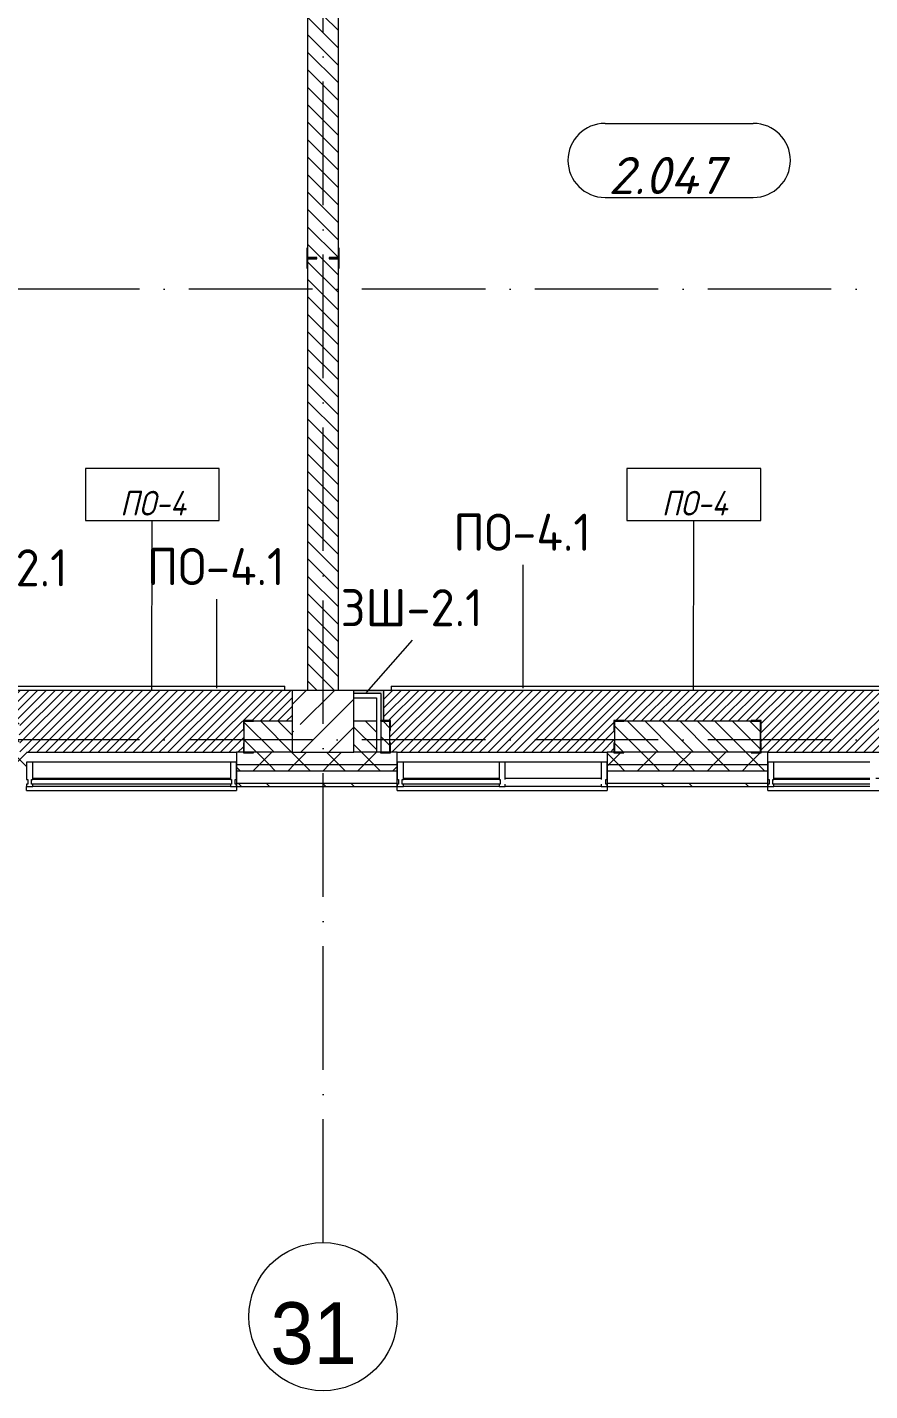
# Model space of a CAD drawing. Header units: millimetres. Extents: x -6467 to 106027, y -7090 to 195095.
# Drawn here: x 42206 to 49025, y -7090 to 3951 of the extents above; entities that cross this region are included whole.
import ezdxf

# ---------------------------------------------------------------- set-up
doc = ezdxf.new("R2010")
doc.units = ezdxf.units.MM
doc.linetypes.add('50_200_ШТРИХ_1Т_ш5_п1_п1_', pattern=[1400, 1000, -200, 0, -200])
for name, color, linetype, lineweight, true_color in [('A-AREA-IDEN-1', 7, 'Continuous', 9, 0xaaaaaa), ('A-FLOR-PATT-1', 7, 'Continuous', 5, 0xd61c12), ('A-GENM-1', 7, 'Continuous', 9, 0xaaaaaa), ('A-GENM-2', 7, 'Continuous', 20, 0xaaaaaa), ('A-WALL-1', 7, 'Continuous', 5, 0x77b143), ('A-WALL-3', 7, 'Continuous', 5, 0x787878), ('Оси-1', 7, 'Continuous', 20, 0xaaaaaa), ('Оси-2', 7, 'Continuous', 9, 0xaaaaaa), ('Оси-3', 7, '50_200_ШТРИХ_1Т_ш5_п1_п1_', 9, 0xaaaaaa)]:
    doc.layers.add(name, color=color, linetype=linetype, lineweight=lineweight, true_color=true_color)
for name, color, linetype, lineweight in [('A-FLOR', 7, 'Continuous', 9), ('A-FLOR-IDEN', 7, 'Continuous', 9), ('A-GLAZ', 7, 'Continuous', 5), ('A-GLAZ-CWMG', 7, 'Continuous', 9), ('A-GLAZ-CWMG-1', 7, 'Continuous', 20), ('A-WALL', 7, 'Continuous', 5), ('A-WALL-FNSH-1', 7, 'Continuous', 5), ('A-WALL-IDEN', 7, 'Continuous', 9), ('I-WALL', 7, 'Continuous', 5), ('S-COLS', 7, 'Continuous', 9), ('S-COLS-1', 7, 'Continuous', 5)]:
    doc.layers.add(name, color=color, linetype=linetype, lineweight=lineweight)
doc.styles.add('Arial', font='arial.ttf', dxfattribs={"width": 0.9, "height": 500})
doc.styles.add('GOST Common', font='', dxfattribs={"height": 300})
doc.styles.add('GOST Common_I', font='', dxfattribs={"width": 0.9, "height": 200})
doc.styles.add('ISOCPEUR_I', font='isocpeui.ttf', dxfattribs={"height": 300})
doc.styles.get('GOST Common').set_extended_font_data('GOST Common')
doc.styles.get('GOST Common_I').set_extended_font_data('GOST Common', italic=True)
pattern_1 = [(135, (0, 0), (-70.71068, -70.71068), [])]
pattern_2 = [(45, (0, 0), (-141.42136, 141.42136), []), (135, (0, 0), (-141.42136, -141.42136), [])]

# ---------------------------------------------------------------- blocks, each defined once
blk = doc.blocks.new('Прямоугольный импост - Импост структурный с накладкой - 180мм-22437098-АИ_План этажа Радиаторы_2')
at = {"layer": 'A-GLAZ-CWMG-1'}
for p, q in [((-50, 0), (-50, 17)), ((-50, 17), (0, 17)), ((-40, 0), (-50, 0)), ((-40, -40), (-40, 0)), ((0, 0), (-10, 0)), ((-10, 0), (-10, -40)), ((0, 17), (0, 0)), ((-50, -180), (-50, -40)), ((-50, -40), (-40, -40)), ((-10, -40), (0, -40)), ((0, -40), (0, -180)), ((0, -180), (-50, -180))]:
    blk.add_line(p, q, dxfattribs=at)
blk = doc.blocks.new('Прямоугольный импост - Импост структурный с накладкой - 180мм-22437099-АИ_План этажа Радиаторы_2')
at = {"layer": 'A-GLAZ-CWMG-1'}
for p, q in [((0, 17), (-50, 17)), ((-50, 17), (-50, 0)), ((-50, 0), (-40, 0)), ((-40, 0), (-40, -40)), ((-10, -40), (-10, 0)), ((-10, 0), (0, 0)), ((0, 0), (0, 17)), ((-40, -40), (-50, -40)), ((-50, -40), (-50, -180)), ((0, -40), (-10, -40)), ((0, -180), (0, -40)), ((-50, -180), (0, -180))]:
    blk.add_line(p, q, dxfattribs=at)
blk = doc.blocks.new('Прямоугольный импост - Импост структурный с накладкой - 180мм-V233-АИ_План этажа Радиаторы_2')
at = {"layer": 'A-GLAZ-CWMG'}
for p, q in [((67850, -1999), (66250, -1999)), ((67850, -2139), (66250, -2139)), ((67850, -2179), (66250, -2179)), ((67850, -2196), (66250, -2196))]:
    blk.add_line(p, q, dxfattribs=at)
blk = doc.blocks.new('Прямоугольный импост - Импост структурный с накладкой - 180мм-22437111-АИ_План этажа Радиаторы_2')
at = {"layer": 'A-GLAZ-CWMG-1'}
for p, q in [((-50, 0), (-50, 17)), ((-50, 17), (0, 17)), ((0, 0), (-10, 0)), ((-10, 0), (-10, -40)), ((0, 17), (0, 0)), ((-50, -180), (-50, -40)), ((-10, -40), (0, -40)), ((0, -40), (0, -180)), ((0, -180), (-50, -180))]:
    blk.add_line(p, q, dxfattribs=at)
blk = doc.blocks.new('Прямоугольный импост - Импост структурный с накладкой - 180мм-V234-АИ_План этажа Радиаторы_2')
at = {"layer": 'A-GLAZ-CWMG'}
for p, q in [((30725, -1999), (29950, -1999)), ((30725, -2139), (29950, -2139)), ((30725, -2179), (29950, -2179)), ((30725, -2196), (29950, -2196))]:
    blk.add_line(p, q, dxfattribs=at)
blk = doc.blocks.new('Прямоугольный импост - Импост структурный с накладкой - 180мм-V232-АИ_План этажа Радиаторы_2')
at = {"layer": 'A-GLAZ-CWMG'}
for p, q in [((6637, 55111), (5862, 55111)), ((6637, 54914), (5862, 54914))]:
    blk.add_line(p, q, dxfattribs=at)
blk = doc.blocks.new('Прямоугольный импост - Импост структурный с накладкой - 180мм-V237-АИ_План этажа Радиаторы_2')
at = {"layer": 'A-GLAZ-CWMG-1'}
for p, q in [((-25, 0), (-25, 17)), ((-25, 17), (25, 17)), ((-15, 0), (-25, 0)), ((-15, -40), (-15, 0)), ((25, 17), (25, 0)), ((-25, -180), (-25, -40)), ((-25, -40), (-15, -40)), ((25, -40), (25, -180)), ((25, -180), (-25, -180))]:
    blk.add_line(p, q, dxfattribs=at)
blk = doc.blocks.new('Прямоугольный импост - Импост структурный с накладкой - 180мм-22437157-АИ_План этажа Радиаторы_2')
at = {"layer": 'A-GLAZ-CWMG-1'}
for p, q in [((0, 17), (-50, 17)), ((-50, 17), (-50, 0)), ((-50, 0), (-40, 0)), ((-40, 0), (-40, -40)), ((-10, -40), (-10, 0)), ((-10, 0), (0, 0)), ((0, 0), (0, 17)), ((-40, -40), (-50, -40)), ((-50, -40), (-50, -180)), ((0, -40), (-10, -40)), ((0, -180), (0, -40)), ((-50, -180), (0, -180))]:
    blk.add_line(p, q, dxfattribs=at)
blk = doc.blocks.new('BSC_Колонна _Прямоугольная - 500х500-V256-АИ_План этажа Радиаторы_2')
at = {"layer": 'S-COLS-1'}
h = blk.add_hatch(dxfattribs=at)
h.set_pattern_fill('FP_152', color=256, style=0, pattern_type=2)
h.set_pattern_definition([(45, (-44600, 1668.96), (-228.0985, 228.0985), []), (45, (-44371.9, 1668.96), (-228.0985, 228.0985), [403.225, -80.645, 6.706, -73.939])])
h.paths.add_polyline_path([(-247, -250), (250, -250), (250, 250), (-250, 250), (-250, -250)])
for p, q in [((250, 250), (-250, 250)), ((-250, 250), (-250, -250)), ((250, -250), (250, 250)), ((-250, -250), (250, -250))]:
    blk.add_line(p, q, dxfattribs=at)
blk = doc.blocks.new('Фахверк _газобетон торцы_285 - Фахверк _газобетон торцы_-25572720-АИ_План этажа Радиаторы_2')
at = {"layer": 'A-GENM-2'}
for p, q in [((89406, 11135), (89325, 11135)), ((89325, 11135), (89325, 11129)), ((89325, 11129), (89400, 11129)), ((89400, 11129), (89400, 11054)), ((89400, 11054), (89406, 11054)), ((89406, 11054), (89406, 11135)), ((89400, 10954), (89400, 10879)), ((89406, 10954), (89400, 10954)), ((89406, 10873), (89406, 10954)), ((89400, 10879), (89325, 10879)), ((89325, 10879), (89325, 10873)), ((89325, 10873), (89406, 10873))]:
    blk.add_line(p, q, dxfattribs=at)
blk = doc.blocks.new('Фахверк _газобетон торцы_286 - Фахверк _газобетон торцы_-25572740-АИ_План этажа Радиаторы_2')
at = {"layer": 'A-GENM-2'}
for p, q in [((89406, 11135), (89325, 11135)), ((89325, 11135), (89325, 11129)), ((89325, 11129), (89400, 11129)), ((89400, 11129), (89400, 11054)), ((89400, 11054), (89406, 11054)), ((89406, 11054), (89406, 11135)), ((89400, 10954), (89400, 10879)), ((89406, 10954), (89400, 10954)), ((89406, 10873), (89406, 10954)), ((89400, 10879), (89325, 10879)), ((89325, 10879), (89325, 10873)), ((89325, 10873), (89406, 10873))]:
    blk.add_line(p, q, dxfattribs=at)
blk = doc.blocks.new('Фахверк _газобетон торцы_287 - Фахверк _газобетон торцы_-25572760-АИ_План этажа Радиаторы_2')
at = {"layer": 'A-GENM-2'}
for p, q in [((89406, 11135), (89325, 11135)), ((89325, 11135), (89325, 11129)), ((89325, 11129), (89400, 11129)), ((89400, 11129), (89400, 11054)), ((89400, 11054), (89406, 11054)), ((89406, 11054), (89406, 11135)), ((89400, 10954), (89400, 10879)), ((89406, 10954), (89400, 10954)), ((89406, 10873), (89406, 10954)), ((89400, 10879), (89325, 10879)), ((89325, 10879), (89325, 10873)), ((89325, 10873), (89406, 10873))]:
    blk.add_line(p, q, dxfattribs=at)
blk = doc.blocks.new('Фахверк _газобетон торцы_288 - Фахверк _газобетон торцы_-25572780-АИ_План этажа Радиаторы_2')
at = {"layer": 'A-GENM-2'}
for p, q in [((89406, 11135), (89325, 11135)), ((89325, 11135), (89325, 11129)), ((89325, 11129), (89400, 11129)), ((89400, 11129), (89400, 11054)), ((89400, 11054), (89406, 11054)), ((89406, 11054), (89406, 11135)), ((89400, 10954), (89400, 10879)), ((89406, 10954), (89400, 10954)), ((89406, 10873), (89406, 10954)), ((89400, 10879), (89325, 10879)), ((89325, 10879), (89325, 10873)), ((89325, 10873), (89406, 10873))]:
    blk.add_line(p, q, dxfattribs=at)
blk = doc.blocks.new('Отлив_СКБ - Отлив витража-25810986-АИ_План этажа Радиаторы_2')
at = {"layer": 'A-GLAZ'}
for p, q in [((0, 67), (0, 100)), ((1700, 100), (0, 100)), ((50, 2), (1650, 2)), ((1700, 100), (1700, 67)), ((1650, 0), (50, 0))]:
    blk.add_line(p, q, dxfattribs=at)
blk = doc.blocks.new('Отлив_СКБ - Отлив витража-V387-АИ_План этажа Радиаторы_2')
at = {"layer": 'A-GLAZ'}
for p, q in [((0, 67), (0, 100)), ((1700, 100), (0, 100)), ((50, 2), (825, 2)), ((875, 2), (1650, 2)), ((1700, 100), (1700, 67)), ((825, 0), (50, 0)), ((1650, 0), (875, 0))]:
    blk.add_line(p, q, dxfattribs=at)
blk = doc.blocks.new('Фахверк _газобетон торцы_885 - Фахверк _газобетон торцы_-26106485-АИ_План этажа Радиаторы_2')
at = {"layer": 'A-GENM-2'}
for p, q in [((41046, 11135), (40965, 11135)), ((40965, 11135), (40965, 11129)), ((40965, 11129), (41040, 11129)), ((41040, 11129), (41040, 11054)), ((41040, 11054), (41046, 11054)), ((41046, 11054), (41046, 11135)), ((41040, 10954), (41040, 10879)), ((41046, 10954), (41040, 10954)), ((41046, 10873), (41046, 10954)), ((41040, 10879), (40965, 10879)), ((40965, 10879), (40965, 10873)), ((40965, 10873), (41046, 10873))]:
    blk.add_line(p, q, dxfattribs=at)
blk = doc.blocks.new('Фахверк _газобетон торцы_886 - Фахверк _газобетон торцы_-26106505-АИ_План этажа Радиаторы_2')
at = {"layer": 'A-GENM-2'}
for p, q in [((41046, 105920), (40965, 105920)), ((40965, 105920), (40965, 105914)), ((40965, 105914), (41040, 105914)), ((41040, 105914), (41040, 105839)), ((41046, 105839), (41046, 105920)), ((41040, 105839), (41046, 105839)), ((41040, 105664), (40965, 105664)), ((40965, 105664), (40965, 105658)), ((41046, 105739), (41040, 105739)), ((41040, 105739), (41040, 105664)), ((41046, 105658), (41046, 105739)), ((40965, 105658), (41046, 105658))]:
    blk.add_line(p, q, dxfattribs=at)
blk = doc.blocks.new('Ось сетки - Круг_Ø6_00__ISO-2_5_0_9K_-17386508-АИ_План этажа Радиаторы_2')
at = {"layer": 'Оси-1'}
blk.add_circle((0, 0), 3, dxfattribs=at)
blk = doc.blocks.new('AAR_СКБ_Марка_помещения_1_5 ммп - Номер-27962133-АИ_План этажа Радиаторы_2')
at = {"layer": 'A-AREA-IDEN-1'}
for p, q in [((-2.987, 3), (3.013, 3)), ((-2.987, 0), (3.013, 0))]:
    blk.add_line(p, q, dxfattribs=at)
for centre, start, end in [((-2.987, 1.5), 90, 270), ((3.013, 1.5), 270, 90)]:
    blk.add_arc(centre, 1.5, start, end, dxfattribs=at)
blk = doc.blocks.new('AAR_СКБ_Марка_Перекрытия_1 мм - Марка пола-27961726-АИ_План этажа Радиаторы_2')
at = {"layer": 'A-FLOR-IDEN'}
for p, q in [((2.723, 2.101), (-2.69, 2.101)), ((-2.69, 2.101), (-2.69, 0)), ((2.723, 0), (2.723, 2.101)), ((-2.69, 0), (2.723, 0))]:
    blk.add_line(p, q, dxfattribs=at)

msp = doc.modelspace()

# ---------------------------------------------------------------- hatches: boundary and pattern name
at = {"layer": 'A-FLOR-PATT-1'}
h = msp.add_hatch(dxfattribs=at)
h.set_pattern_fill('FP_275', color=256, style=0, pattern_type=2)
h.set_pattern_definition([(45, (43100, -1668.96), (-35.3553, 35.3553), [])])
h.paths.add_polyline_path([(42140, -1919), (42141, -1919), (42141, -1844), (42147, -1844), (42147, -1919), (43955, -1919), (43955, -1844), (43960, -1844), (43960, -1744), (43955, -1744), (43955, -1663), (44036, -1663), (44036, -1669), (44350, -1669), (44350, -1419), (42077, -1419), (42078, -1663), (42147, -1663), (42147, -1744), (42141, -1744), (42140, -1918)])
h = msp.add_hatch(dxfattribs=at)
h.set_pattern_fill('FP_276', color=256, style=0, pattern_type=2)
h.set_pattern_definition([(45, (47600, -1668.96), (-35.3553, 35.3553), [])])
h.paths.add_polyline_path([(49336, -1919), (49955, -1919), (49955, -1844), (49960, -1844), (49960, -1744), (49955, -1744), (49955, -1663), (50036, -1663), (50036, -1669), (50104, -1669), (50104, -1419), (45092, -1419), (45093, -1663), (45147, -1663), (45147, -1744), (45141, -1744), (45141, -1844), (45147, -1844), (45147, -1919), (46955, -1918), (46955, -1844), (46960, -1844), (46960, -1744), (46955, -1744), (46955, -1663), (47036, -1663), (47036, -1669), (48066, -1669), (48068, -1663), (48147, -1663), (48147, -1744), (48141, -1744), (48141, -1844), (48147, -1844), (48147, -1919), (48506, -1919)])
at = {"layer": 'A-WALL'}
h = msp.add_hatch(dxfattribs=at)
h.set_pattern_fill('FP_125', color=256, style=0, pattern_type=2)
h.set_pattern_definition(pattern_2)
h.paths.add_polyline_path([(99166, -2019), (101250, -2019), (101250, -1919), (92065, -1919), (92065, -2019), (95844, -2019)])
h.paths.add_polyline_path([(90365, -2019), (90365, -1919), (82525, -1919), (82525, -2019), (90031, -2019)])
h.paths.add_polyline_path([(81400, -2019), (81675, -2019), (81675, -1919), (80400, -1919), (80400, -2019), (81311, -2019)])
h.paths.add_polyline_path([(70900, -2019), (72700, -2019), (72700, -1919), (70900, -1919)])
h.paths.add_polyline_path([(69200, -2019), (69200, -1919), (67900, -1919), (67900, -2019), (68853, -2019)])
h.paths.add_polyline_path([(66200, -2019), (66200, -1919), (64900, -1919), (64900, -2019), (65946, -2019)])
h.paths.add_polyline_path([(63040, -2019), (63200, -2019), (63200, -1919), (61900, -1919), (61900, -2019), (62624, -2019)])
h.paths.add_polyline_path([(57200, -2019), (57200, -1919), (55900, -1919), (55900, -2019), (56811, -2019)])
h.paths.add_polyline_path([(58900, -2019), (60200, -2019), (60200, -1919), (58900, -1919)])
h.paths.add_polyline_path([(52900, -2019), (54200, -2019), (54200, -1919), (52900, -1919)])
h.paths.add_polyline_path([(50997, -2019), (51200, -2019), (51200, -1919), (49900, -1919), (49900, -2019), (50167, -2019)])
h.paths.add_polyline_path([(46900, -2019), (48200, -2019), (48200, -1919), (46900, -1919)])
h.paths.add_polyline_path([(45184, -2019), (45200, -2019), (45200, -1919), (43900, -1919), (43900, -2019), (44353, -2019)])
h.paths.add_polyline_path([(41862, -2019), (42200, -2019), (42200, -1919), (40900, -1919), (40900, -2019), (41031, -2019)])
h.paths.add_polyline_path([(38540, -2019), (39200, -2019), (39200, -1919), (37600, -1919), (37600, -2019), (37709, -2019)])
h.paths.add_polyline_path([(34600, -2019), (35900, -2019), (35900, -1919), (34600, -1919)])
h.paths.add_polyline_path([(31896, -2019), (32900, -2019), (32900, -1919), (31600, -1919), (31600, -2019)])
h.paths.add_polyline_path([(29900, -2019), (29900, -1919), (28790, -1919), (28790, -2019), (29820, -2019)])
h.paths.add_polyline_path([(25667, -2019), (26900, -2019), (26900, -1919), (25600, -1919), (25600, -2019)])
h.paths.add_polyline_path([(23900, -2019), (23900, -1919), (22600, -1919), (22600, -2019), (23591, -2019)])
h.paths.add_polyline_path([(20269, -2019), (20900, -2019), (20900, -1919), (19600, -1919), (19600, -2019), (19854, -2019)])
h.paths.add_polyline_path([(14871, -2019), (14960, -2019), (14960, -1919), (13660, -1919), (13660, -2019), (14455, -2019)])
h.paths.add_polyline_path([(16660, -2019), (17900, -2019), (17900, -1919), (16660, -1919)])
h.paths.add_polyline_path([(12785, -2019), (12785, -1919), (7325, -1919), (7325, -2019), (12379, -2019)])
h.paths.add_polyline_path([(2828, -2019), (6450, -2019), (6450, -1919), (-2550, -1919), (-2550, -2019), (-494, -2019)])
h = msp.add_hatch(dxfattribs=at)
h.set_pattern_fill('FP_125', color=256, style=0, pattern_type=2)
h.set_pattern_definition(pattern_2)
h.paths.add_polyline_path([(99166, -2069), (101350, -2069), (101350, -2019), (92065, -2019), (92065, -2069), (95844, -2069)])
h.paths.add_polyline_path([(89200, -2069), (90365, -2069), (90365, -2019), (82525, -2019), (82525, -2069), (87539, -2069)])
h.paths.add_polyline_path([(81675, -2069), (81675, -2019), (80400, -2019), (80400, -2069), (81311, -2069)])
h.paths.add_polyline_path([(72590, -2069), (72700, -2069), (72700, -2019), (70900, -2019), (70900, -2069), (71760, -2069)])
h.paths.add_polyline_path([(68853, -2069), (69200, -2069), (69200, -2019), (67900, -2019), (67900, -2069), (68438, -2069)])
h.paths.add_polyline_path([(65946, -2069), (66200, -2069), (66200, -2019), (64900, -2019), (64900, -2069), (65116, -2069)])
h.paths.add_polyline_path([(62209, -2069), (63200, -2069), (63200, -2019), (61900, -2019), (61900, -2069)])
h.paths.add_polyline_path([(57200, -2069), (57200, -2019), (55900, -2019), (55900, -2069), (56811, -2069)])
h.paths.add_polyline_path([(58900, -2069), (60200, -2069), (60200, -2019), (58900, -2019)])
h.paths.add_polyline_path([(50997, -2069), (51200, -2069), (51200, -2019), (49900, -2019), (49900, -2069), (50167, -2069)])
h.paths.add_polyline_path([(53904, -2069), (54200, -2069), (54200, -2019), (52900, -2019), (52900, -2069), (53489, -2069)])
h.paths.add_polyline_path([(48200, -2069), (48200, -2019), (46900, -2019), (46900, -2069), (47675, -2069)])
h.paths.add_polyline_path([(42200, -2069), (42200, -2019), (40900, -2019), (40900, -2069), (41862, -2069)])
h.paths.add_polyline_path([(45184, -2069), (45200, -2069), (45200, -2019), (43900, -2019), (43900, -2069), (44353, -2069)])
h.paths.add_polyline_path([(39200, -2069), (39200, -2019), (37600, -2019), (37600, -2069), (38955, -2069)])
h.paths.add_polyline_path([(35900, -2069), (35900, -2019), (34600, -2019), (34600, -2069), (35218, -2069)])
h.paths.add_polyline_path([(31896, -2069), (32900, -2069), (32900, -2019), (31600, -2019), (31600, -2069)])
h.paths.add_polyline_path([(26498, -2069), (26900, -2069), (26900, -2019), (25600, -2019), (25600, -2069), (26082, -2069)])
h.paths.add_polyline_path([(28989, -2069), (29900, -2069), (29900, -2019), (28790, -2019), (28790, -2069)])
h.paths.add_polyline_path([(23900, -2069), (23900, -2019), (22600, -2019), (22600, -2069), (23591, -2069)])
h.paths.add_polyline_path([(19600, -2069), (20900, -2069), (20900, -2019), (19600, -2019)])
h.paths.add_polyline_path([(14871, -2069), (14960, -2069), (14960, -2019), (13660, -2019), (13660, -2069), (14455, -2069)])
h.paths.add_polyline_path([(16947, -2069), (17900, -2069), (17900, -2019), (16660, -2019), (16660, -2069)])
h.paths.add_polyline_path([(10303, -2069), (12785, -2069), (12785, -2019), (7325, -2019), (7325, -2069), (9472, -2069)])
h.paths.add_polyline_path([(5735, -2069), (6450, -2069), (6450, -2019), (-2600, -2019), (-2600, -2069), (5320, -2069)])
at = {"layer": 'A-WALL-1'}
for points in [[(45067, -1444), (45092, -1444), (45092, -1419), (44850, -1419), (44850, -1444)], [(45067, -1669), (45092, -1669), (45092, -1444), (45067, -1444), (45067, -1479)]]:
    msp.add_hatch(color=256, dxfattribs=at).paths.add_polyline_path(points)
at = {"layer": 'A-WALL-3'}
h = msp.add_hatch(dxfattribs=at)
h.set_pattern_fill('FP_124', color=256, style=0, pattern_type=2)
h.set_pattern_definition([(135, (0, 0), (-342.1478, -342.1478), []), (135, (228.1, 0), (-342.1478, -342.1478), [])])
h.paths.add_polyline_path([(101400, -2196), (101500, -2196), (101500, -2169), (92065, -2169), (92065, -2196), (101350, -2196)])
h.paths.add_polyline_path([(90365, -2196), (90365, -2169), (82525, -2169), (82525, -2196), (90031, -2196)])
h.paths.add_polyline_path([(81675, -2196), (81675, -2169), (80400, -2169), (80400, -2196), (81311, -2196)])
h.paths.add_polyline_path([(71760, -2196), (72700, -2196), (72700, -2169), (70900, -2169), (70900, -2196), (70929, -2196)])
h.paths.add_polyline_path([(68853, -2196), (69200, -2196), (69200, -2169), (67900, -2169), (67900, -2196), (68438, -2196)])
h.paths.add_polyline_path([(65946, -2196), (66200, -2196), (66200, -2169), (64900, -2169), (64900, -2196), (65116, -2196)])
h.paths.add_polyline_path([(62209, -2196), (63200, -2196), (63200, -2169), (61900, -2169), (61900, -2196)])
h.paths.add_polyline_path([(55900, -2196), (57200, -2196), (57200, -2169), (55900, -2169)])
h.paths.add_polyline_path([(60200, -2196), (60200, -2169), (58900, -2169), (58900, -2196), (60133, -2196)])
h.paths.add_polyline_path([(52900, -2196), (54200, -2196), (54200, -2169), (52900, -2169)])
h.paths.add_polyline_path([(50997, -2196), (51200, -2196), (51200, -2169), (49900, -2169), (49900, -2196), (50167, -2196)])
h.paths.add_polyline_path([(48200, -2196), (48200, -2169), (46900, -2169), (46900, -2196), (47675, -2196)])
h.paths.add_polyline_path([(45184, -2196), (45200, -2196), (45200, -2169), (43900, -2169), (43900, -2196), (44353, -2196)])
h.paths.add_polyline_path([(41031, -2196), (42200, -2196), (42200, -2169), (40900, -2169), (40900, -2196)])
h.paths.add_polyline_path([(38955, -2196), (39200, -2196), (39200, -2169), (37600, -2169), (37600, -2196), (38540, -2196)])
h.paths.add_polyline_path([(35218, -2196), (35900, -2196), (35900, -2169), (34600, -2169), (34600, -2196), (34803, -2196)])
h.paths.add_polyline_path([(32726, -2196), (32900, -2196), (32900, -2169), (31600, -2169), (31600, -2196), (31896, -2196)])
h.paths.add_polyline_path([(29820, -2196), (29900, -2196), (29900, -2169), (28790, -2169), (28790, -2196), (29404, -2196)])
h.paths.add_polyline_path([(23900, -2196), (23900, -2169), (22600, -2169), (22600, -2196), (23591, -2196)])
h.paths.add_polyline_path([(26082, -2196), (26900, -2196), (26900, -2169), (25600, -2169), (25600, -2196), (25667, -2196)])
h.paths.add_polyline_path([(19600, -2196), (20900, -2196), (20900, -2169), (19600, -2169)])
h.paths.add_polyline_path([(14455, -2196), (14960, -2196), (14960, -2169), (13660, -2169), (13660, -2196), (14040, -2196)])
h.paths.add_polyline_path([(17777, -2196), (17900, -2196), (17900, -2169), (16660, -2169), (16660, -2196), (16947, -2196)])
h.paths.add_polyline_path([(11964, -2196), (12785, -2196), (12785, -2169), (7325, -2169), (7325, -2196), (11133, -2196)])
h.paths.add_polyline_path([(5735, -2196), (6450, -2196), (6450, -2169), (-2727, -2169), (-2727, -2196), (5320, -2196)])
at = {"layer": 'I-WALL'}
h = msp.add_hatch(dxfattribs=at)
h.set_pattern_fill('FP_2', color=256, style=0, pattern_type=2)
h.set_pattern_definition(pattern_1)
h.paths.add_polyline_path([(44725, -1419), (44725, 5581), (44475, 5581), (44475, -1419)])
h = msp.add_hatch(dxfattribs=at)
h.set_pattern_fill('FP_2', color=256, style=0, pattern_type=2)
h.set_pattern_definition(pattern_1)
h.paths.add_polyline_path([(80895, -1919), (80900, -1919), (80900, -1669), (80460, -1669), (80460, -1919), (80480, -1919)])
h.paths.add_polyline_path([(71850, -1919), (71900, -1919), (71900, -1669), (71850, -1669), (71850, -1795)])
h.paths.add_polyline_path([(71110, -1919), (71110, -1669), (70960, -1671), (70960, -1919)])
h.paths.add_polyline_path([(72400, -1919), (72567, -1919), (72567, -1669), (72400, -1669), (72400, -1720)])
h.paths.add_polyline_path([(71350, -1919), (71350, -1669), (71145, -1669), (71145, -1919)])
h.paths.add_polyline_path([(72602, -1919), (72640, -1919), (72640, -1669), (72602, -1669), (72602, -1720)])
h.paths.add_polyline_path([(69140, -1919), (69140, -1671), (68850, -1671), (68850, -1919), (68853, -1919)])
h.paths.add_polyline_path([(68129, -1919), (68129, -1669), (67960, -1669), (67960, -1919), (68023, -1919)])
h.paths.add_polyline_path([(68350, -1919), (68350, -1669), (68164, -1669), (68164, -1919)])
h.paths.add_polyline_path([(65946, -1919), (66140, -1919), (66140, -1669), (64960, -1669), (64960, -1919), (65116, -1919)])
h.paths.add_polyline_path([(62850, -1919), (63140, -1919), (63140, -1669), (62850, -1669), (62850, -1730)])
h.paths.add_polyline_path([(62209, -1919), (62350, -1919), (62350, -1669), (61960, -1669), (61960, -1919)])
h.paths.add_polyline_path([(59850, -1919), (60017, -1919), (60017, -1669), (59850, -1669), (59850, -1720)])
h.paths.add_polyline_path([(60052, -1919), (60140, -1919), (60140, -1669), (60052, -1669), (60052, -1720)])
h.paths.add_polyline_path([(55980, -1919), (57140, -1919), (57140, -1669), (55960, -1669), (55960, -1919)])
h.paths.add_polyline_path([(59350, -1919), (59350, -1669), (59160, -1669), (59160, -1919), (59302, -1919)])
h.paths.add_polyline_path([(58960, -1919), (59125, -1919), (59125, -1669), (58960, -1669), (58960, -1720)])
h.paths.add_polyline_path([(53164, -1919), (53350, -1919), (53350, -1669), (53164, -1669), (53164, -1720)])
h.paths.add_polyline_path([(50350, -1919), (50350, -1669), (50164, -1669), (50164, -1919), (50167, -1919)])
h.paths.add_polyline_path([(50129, -1919), (50129, -1669), (49960, -1669), (49960, -1919)])
h.paths.add_polyline_path([(53074, -1919), (53129, -1919), (53129, -1669), (52960, -1669), (52960, -1919)])
h.paths.add_polyline_path([(53904, -1919), (54010, -1919), (54010, -1669), (53850, -1669), (53850, -1919)])
h.paths.add_polyline_path([(54140, -1919), (54140, -1669), (54045, -1669), (54045, -1919)])
h.paths.add_polyline_path([(51140, -1919), (51140, -1669), (50850, -1669), (50850, -1919), (50997, -1919)])
h.paths.add_polyline_path([(45140, -1919), (45140, -1669), (45067, -1669), (45067, -1919)])
h.paths.add_polyline_path([(45032, -1919), (45032, -1669), (44850, -1669), (44850, -1919)])
h.paths.add_polyline_path([(47675, -1919), (48140, -1919), (48140, -1669), (46960, -1669), (46960, -1919)])
h.paths.add_polyline_path([(39140, -1919), (39140, -1669), (39052, -1669), (39052, -1919)])
h.paths.add_polyline_path([(38955, -1919), (39017, -1919), (39017, -1669), (38850, -1669), (38850, -1919)])
h.paths.add_polyline_path([(38350, -1919), (38350, -1669), (38300, -1669), (38300, -1919)])
h.paths.add_polyline_path([(41862, -1919), (42017, -1919), (42017, -1669), (41850, -1669), (41850, -1919)])
h.paths.add_polyline_path([(42052, -1919), (42140, -1919), (42140, -1669), (42052, -1669), (42052, -1720)])
h.paths.add_polyline_path([(43960, -1919), (44350, -1919), (44350, -1669), (43960, -1669), (43960, -1720)])
h.paths.add_polyline_path([(40960, -1919), (41350, -1919), (41350, -1669), (40960, -1669), (40960, -1720)])
h.paths.add_polyline_path([(35300, -1919), (35840, -1919), (35840, -1669), (35300, -1669), (35300, -1720)])
h.paths.add_polyline_path([(34660, -1919), (34800, -1919), (34800, -1669), (34660, -1669), (34660, -1720)])
h.paths.add_polyline_path([(37660, -1919), (37800, -1919), (37800, -1669), (37660, -1669), (37660, -1720)])
h.paths.add_polyline_path([(29480, -1919), (29480, -1669), (29300, -1669), (29300, -1919), (29404, -1919)])
h.paths.add_polyline_path([(31660, -1919), (32840, -1919), (32840, -1669), (31660, -1669), (31660, -1720)])
h.paths.add_polyline_path([(28660, -1919), (28800, -1919), (28800, -1669), (28660, -1669), (28660, -1720)])
h.paths.add_polyline_path([(29840, -1919), (29840, -1669), (29515, -1669), (29515, -1919), (29820, -1919)])
h.paths.add_polyline_path([(25800, -1919), (25800, -1669), (25660, -1669), (25660, -1919), (25667, -1919)])
h.paths.add_polyline_path([(26467, -1919), (26467, -1669), (26300, -1669), (26300, -1919)])
h.paths.add_polyline_path([(26840, -1919), (26840, -1669), (26502, -1669), (26502, -1919)])
h.paths.add_polyline_path([(23591, -1919), (23840, -1919), (23840, -1669), (22660, -1669), (22660, -1919), (22760, -1919)])
h.paths.add_polyline_path([(20684, -1919), (20840, -1919), (20840, -1669), (20475, -1669), (20475, -1919)])
h.paths.add_polyline_path([(17840, -1919), (17840, -1669), (17535, -1669), (17535, -1919), (17777, -1919)])
h.paths.add_polyline_path([(20300, -1919), (20440, -1919), (20440, -1669), (20300, -1669), (20300, -1720)])
h.paths.add_polyline_path([(19800, -1919), (19800, -1669), (19660, -1669), (19660, -1919)])
h.paths.add_polyline_path([(14400, -1919), (14400, -1669), (13722, -1669), (13722, -1919), (14040, -1919)])
h.paths.add_polyline_path([(16720, -1919), (16800, -1919), (16800, -1669), (16720, -1669), (16720, -1720)])
h.paths.add_polyline_path([(17500, -1919), (17500, -1669), (17300, -1669), (17300, -1919)])
h.paths.add_polyline_path([(12722, -1919), (12722, -1669), (11095, -1669), (11095, -1919), (12379, -1919)])
h.paths.add_polyline_path([(10900, -1919), (11060, -1919), (11060, -1669), (10900, -1669), (10900, -1885)])
h.paths.add_polyline_path([(10303, -1919), (10400, -1919), (10400, -1669), (7388, -1669), (7388, -1919), (9472, -1919)])
h.paths.add_polyline_path([(6033, -1919), (6388, -1919), (6388, -1669), (6033, -1669), (6033, -1720)])
h.paths.add_polyline_path([(5800, -1919), (5998, -1919), (5998, -1669), (5800, -1669), (5800, -1720)])

# ---------------------------------------------------------------- linework, layer by layer
at = {"layer": 'A-FLOR'}
for p, q in [((44350, -1419), (42077, -1419)), ((50104, -1419), (45092, -1419)), ((48141, -1744), (48141, -1844)), ((42200, -1919), (43900, -1919)), ((45200, -1919), (46900, -1919)), ((48200, -1919), (49900, -1919))]:
    msp.add_line(p, q, dxfattribs=at)
at = {"layer": 'A-FLOR-IDEN'}
for p, q in [((43214, -1419), (43217, -43)), ((47598, -1419), (47602, -43))]:
    msp.add_line(p, q, dxfattribs=at)
at = {"layer": 'A-WALL'}
for p, q in [((44475, 5581), (44475, -1419)), ((44725, -1419), (44725, 5461)), ((42077, -1384), (44290, -1384)), ((44290, -1419), (44290, -1384)), ((45152, -1384), (50134, -1384)), ((45152, -1384), (45152, -1419)), ((45067, -1444), (44850, -1444)), ((44850, -1479), (45032, -1479)), ((45032, -1479), (45032, -1919)), ((45067, -1444), (45067, -1919)), ((44350, -1669), (43960, -1669)), ((43960, -1669), (43960, -1919)), ((45032, -1669), (44850, -1669)), ((45140, -1669), (45067, -1669)), ((45140, -1919), (45140, -1669)), ((48140, -1669), (46960, -1669)), ((46960, -1669), (46960, -1919)), ((48140, -1919), (48140, -1669)), ((43900, -2019), (45200, -2019)), ((43900, -2069), (45200, -2069)), ((46900, -2019), (48200, -2019)), ((46900, -2069), (48200, -2069)), ((43900, -2169), (45200, -2169)), ((46900, -2169), (48200, -2169))]:
    msp.add_line(p, q, dxfattribs=at)
at = {"layer": 'A-WALL-FNSH-1'}
for p, q in [((45092, -1419), (44850, -1419)), ((45092, -1669), (45092, -1419)), ((44350, -1919), (43900, -1919)), ((43900, -1919), (43900, -2196)), ((45200, -1919), (44850, -1919)), ((45200, -2196), (45200, -1919)), ((48200, -1919), (46900, -1919)), ((46900, -1919), (46900, -2196)), ((48200, -2196), (48200, -1919)), ((43900, -2196), (45200, -2196)), ((46900, -2196), (48200, -2196))]:
    msp.add_line(p, q, dxfattribs=at)
at = {"layer": 'A-WALL-IDEN'}
for p, q in [((46219, -1401), (46219, -401)), ((43739, -1401), (43739, -680)), ((44953, -1436), (45324, -1012))]:
    msp.add_line(p, q, dxfattribs=at)
at = {"layer": 'Оси-3'}
for p, q in [((44600, -5890), (44600, 11717)), ((104718, 1831), (-5267, 1831)), ((104718, -1819), (-5267, -1819))]:
    msp.add_line(p, q, dxfattribs=at)

# ---------------------------------------------------------------- block references
at = {"layer": 'A-AREA-IDEN-1', "xscale": 199.9999999999999, "yscale": 199.9999999999999, "zscale": 199.9999999999999}
msp.add_blockref('AAR_СКБ_Марка_помещения_1_5 ммп - Номер-27962133-АИ_План этажа Радиаторы_2', (47480, 2573), dxfattribs=at)
at = {"layer": 'A-FLOR-IDEN', "xscale": 199.9999999999999, "yscale": 199.9999999999999, "zscale": 199.9999999999999}
for p in [(43214, -43), (47598, -43)]:
    msp.add_blockref('AAR_СКБ_Марка_Перекрытия_1 мм - Марка пола-27961726-АИ_План этажа Радиаторы_2', p, dxfattribs=at)
at = {"layer": 'A-GENM-1'}
for name, p, rotation in [('Фахверк _газобетон торцы_886 - Фахверк _газобетон торцы_-26106505-АИ_План этажа Радиаторы_2', (-61189, 43127), 269.9999999999991), ('Фахверк _газобетон торцы_885 - Фахверк _газобетон торцы_-26106485-АИ_План этажа Радиаторы_2', (55604, -38965), 90.00000000000053), ('Фахверк _газобетон торцы_285 - Фахверк _газобетон торцы_-25572720-АИ_План этажа Радиаторы_2', (133361, 9210), 180), ('Фахверк _газобетон торцы_287 - Фахверк _газобетон торцы_-25572760-АИ_План этажа Радиаторы_2', (136361, 9210), 180)]:
    msp.add_blockref(name, p, dxfattribs=dict(at, rotation=rotation))
for name, p in [('Фахверк _газобетон торцы_286 - Фахверк _газобетон торцы_-25572740-АИ_План этажа Радиаторы_2', (-44259, -12798)), ('Фахверк _газобетон торцы_288 - Фахверк _газобетон торцы_-25572780-АИ_План этажа Радиаторы_2', (-41259, -12798))]:
    msp.add_blockref(name, p, dxfattribs=at)
at = {"layer": 'A-GLAZ', "rotation": 180}
for name, p in [('Отлив_СКБ - Отлив витража-25810986-АИ_План этажа Радиаторы_2', (43900, -2129)), ('Отлив_СКБ - Отлив витража-V387-АИ_План этажа Радиаторы_2', (46900, -2129)), ('Отлив_СКБ - Отлив витража-V387-АИ_План этажа Радиаторы_2', (49900, -2129))]:
    msp.add_blockref(name, p, dxfattribs=at)
at = {"layer": 'A-GLAZ-CWMG', "rotation": 180}
for name, p in [('Прямоугольный импост - Импост структурный с накладкой - 180мм-22437099-АИ_План этажа Радиаторы_2', (42200, -2179)), ('Прямоугольный импост - Импост структурный с накладкой - 180мм-22437157-АИ_План этажа Радиаторы_2', (45200, -2179)), ('Прямоугольный импост - Импост структурный с накладкой - 180мм-22437157-АИ_План этажа Радиаторы_2', (48200, -2179))]:
    msp.add_blockref(name, p, dxfattribs=at)
at = {"layer": 'A-GLAZ-CWMG'}
for name, p in [('Прямоугольный импост - Импост структурный с накладкой - 180мм-V233-АИ_План этажа Радиаторы_2', (-24000, 0)), ('Прямоугольный импост - Импост структурный с накладкой - 180мм-V234-АИ_План этажа Радиаторы_2', (15300, 0)), ('Прямоугольный импост - Импост структурный с накладкой - 180мм-V232-АИ_План этажа Радиаторы_2', (40213, -57110)), ('Прямоугольный импост - Импост структурный с накладкой - 180мм-V234-АИ_План этажа Радиаторы_2', (18300, 0))]:
    msp.add_blockref(name, p, dxfattribs=at)
at = {"layer": 'A-GLAZ-CWMG', "extrusion": (0, 0, -1), "rotation": 180}
for name, p in [('Прямоугольный импост - Импост структурный с накладкой - 180мм-22437098-АИ_План этажа Радиаторы_2', (-43900, -2179)), ('Прямоугольный импост - Импост структурный с накладкой - 180мм-V237-АИ_План этажа Радиаторы_2', (-46050, -2179)), ('Прямоугольный импост - Импост структурный с накладкой - 180мм-22437111-АИ_План этажа Радиаторы_2', (-46900, -2179))]:
    msp.add_blockref(name, p, dxfattribs=at)
at = {"layer": 'S-COLS'}
msp.add_blockref('BSC_Колонна _Прямоугольная - 500х500-V256-АИ_План этажа Радиаторы_2', (44600, -1669), dxfattribs=at)
at = {"layer": 'Оси-1', "xscale": 199.9999999999999, "yscale": 199.9999999999999, "zscale": 199.9999999999999}
msp.add_blockref('Ось сетки - Круг_Ø6_00__ISO-2_5_0_9K_-17386508-АИ_План этажа Радиаторы_2', (44600, -6490), dxfattribs=at)

# ---------------------------------------------------------------- texts
at = {"layer": 'A-AREA-IDEN-1', "insert": (47377, 2601), "char_height": 300, "width": 992, "attachment_point": 8, "line_spacing_factor": 1.139951, "style": 'ISOCPEUR_I'}
msp.add_mtext('\\pxqc,t8.46667,16.93333,25.4,33.86667,42.33333,50.8,59.26667,67.73333,76.2,84.66667,93.13333,101.6,110.06667,118.53333,127,135.46667,143.93333,152.4,160.86667,169.33333,177.8,186.26667,194.73333,203.2,211.66667,220.13333,228.6,237.06667,245.53333,254,262.46667,270.93333;{2.047}', dxfattribs=at)
at = {"layer": 'A-FLOR-IDEN', "char_height": 200, "width": 572.4, "attachment_point": 5, "line_spacing_factor": 1.022766, "style": 'GOST Common_I'}
for insert in [(43224, 97), (47608, 97)]:
    msp.add_mtext('\\pxqc,t0.9,1.8,2.7,3.6,4.5,5.4,6.3,7.2,8.1,9,9.9,10.8,11.7,12.6,13.5,14.4,15.3,16.2,17.1,18,18.9,19.8,20.7,21.6,22.5,23.4,24.3,25.2,26.1,27,27.9,28.8;{ПО-4}', dxfattribs=dict(at, insert=insert))
at = {"layer": 'A-WALL-IDEN', "char_height": 300, "attachment_point": 2, "line_spacing_factor": 1.022766, "style": 'GOST Common'}
for s, insert, width in [('\\pxqc,t0.26667,0.53333,0.8,1.06667,1.33333,1.6,1.86667,2.13333,2.4,2.66667,2.93333,3.2,3.46667,3.73333,4,4.26667,4.53333,4.8,5.06667,5.33333,5.6,5.86667,6.13333,6.4,6.66667,6.93333,7.2,7.46667,7.73333,8,8.26667,8.53333;{ПО-4.1}', (46212, 12), 1178), ('\\pxqc,t0.26667,0.53333,0.8,1.06667,1.33333,1.6,1.86667,2.13333,2.4,2.66667,2.93333,3.2,3.46667,3.73333,4,4.26667,4.53333,4.8,5.06667,5.33333,5.6,5.86667,6.13333,6.4,6.66667,6.93333,7.2,7.46667,7.73333,8,8.26667,8.53333;{ЗШ-2.1}', (41959, -276), 1190), ('\\pxqc,t0.26667,0.53333,0.8,1.06667,1.33333,1.6,1.86667,2.13333,2.4,2.66667,2.93333,3.2,3.46667,3.73333,4,4.26667,4.53333,4.8,5.06667,5.33333,5.6,5.86667,6.13333,6.4,6.66667,6.93333,7.2,7.46667,7.73333,8,8.26667,8.53333;{ПО-4.1}', (43732, -266), 1178), ('\\pxqc,t0.26667,0.53333,0.8,1.06667,1.33333,1.6,1.86667,2.13333,2.4,2.66667,2.93333,3.2,3.46667,3.73333,4,4.26667,4.53333,4.8,5.06667,5.33333,5.6,5.86667,6.13333,6.4,6.66667,6.93333,7.2,7.46667,7.73333,8,8.26667,8.53333;{ЗШ-2.1}', (45318, -599), 1190)]:
    msp.add_mtext(s, dxfattribs=dict(at, insert=insert, width=width))
at = {"layer": 'Оси-2', "insert": (44524, -6627), "char_height": 500, "width": 702, "attachment_point": 5, "line_spacing_factor": 0.936439, "style": 'Arial'}
msp.add_mtext('\\pxqc,t4.572,9.144,13.716,18.288,22.86,27.432,32.004,36.576,41.148,45.72,50.292,54.864,59.436,64.008,68.58,73.152,77.724,82.296,86.868,91.44,96.012,100.584,105.156,109.728,114.3,118.872,123.444,128.016,132.588,137.16,141.732,146.304;{31}', dxfattribs=at)

doc.saveas('drawing.dxf')
